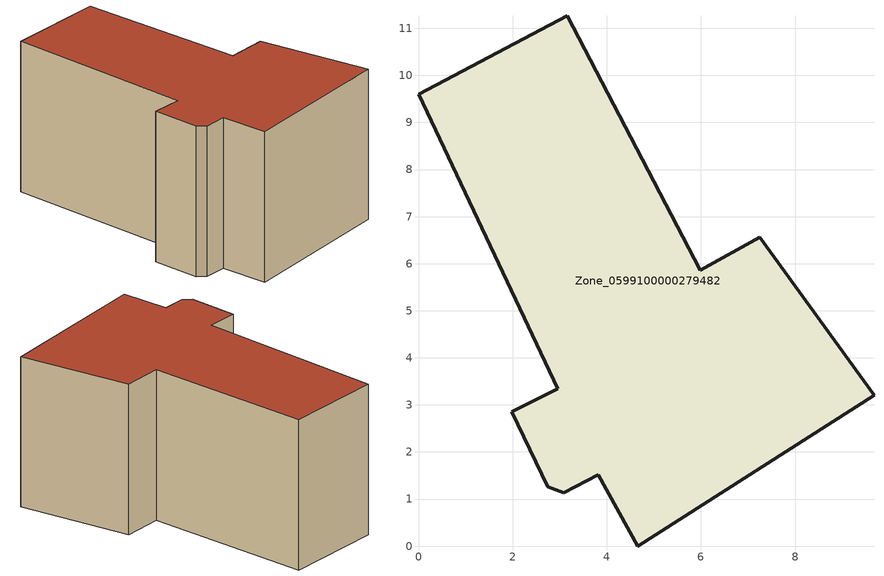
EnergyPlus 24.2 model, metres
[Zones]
Zone_0599100000279482
 floor ground (C_G): 3.09,1.13 2.75,1.26 1.98,2.85 2.96,3.35 0,9.6 3.16,11.26 5.98,5.87 7.25,6.57 9.68,3.2 4.66,0 3.82,1.51 z0
 wall outside (C_F): 9.68,3.2 7.25,6.57 5.98,5.87 3.16,11.26 0,9.6 2.96,3.35 1.98,2.85 2.75,1.26 3.09,1.13 3.82,1.51 4.66,0 9.68,3.2 z0:5.44
 roof outside (C_R): 2.75,1.26 3.09,1.13 3.82,1.51 4.66,0 9.68,3.2 7.25,6.57 5.98,5.87 3.16,11.26 0,9.6 2.96,3.35 1.98,2.85 z5.44
[BUILDING]
Pand.0599100000279482: North Axis=0; Terrain=City; Loads Convergence Tolerance Value=0.04; Temperature Convergence Tolerance Value=0.4; Solar Distribution=FullExterior; Maximum Number of Warmup Days=25; Minimum Number of Warmup Days=1
[Site:Location]
Rotterdam.The.Hague.AP_ZH_NLD Design_Conditions: Latitude=51.96; Longitude=4.45; Time Zone=1; Elevation=-4.5
[SITE:GROUNDTEMPERATURE:BUILDINGSURFACE]
18, 18, 18, 18, 18, 18, 18, 18, 18, 18, 18, 18
[MATERIAL] Thermal Absorptance=0.9; Solar Absorptance=0.7; Visible Absorptance=0.7
Name | Roughness | Thickness | Conductivity | Density | Specific Heat
G.TC.1946 | MediumSmooth | 0.15 | 1 | 540 | 1210
F.TC.1946 | Rough | 0.3 | 0.857143 | 1920 | 840
R.TC.1946 | MediumRough | 0.2 | 0.909091 | 1500 | 1000
[CONSTRUCTION]
C_G: G.TC.1946
C_F: F.TC.1946
C_R: R.TC.1946
[ZONE]
Zone_0599100000279482: Type=1; Multiplier=1; Ceiling Height=Autocalculate; Volume=Autocalculate; Floor Area=autocalculate; Part of Total Floor Area=Yes
[ZONEINFILTRATION:DESIGNFLOWRATE]
Infil_Zone_0599100000279482: Zone or ZoneList or Space or SpaceList=Zone_0599100000279482; Schedule=AlwaysOn; Design Flow Rate Calculation Method=Flow/Area; Flow Rate per Floor Area=0.003; Constant Term Coefficient=1; Temperature Term Coefficient=0; Velocity Term Coefficient=0; Velocity Squared Term Coefficient=0
[HVACTEMPLATE:ZONE:IDEALLOADSAIRSYSTEM]
Zone_0599100000279482: Maximum Heating Supply Air Temperature=50; Minimum Cooling Supply Air Temperature=13; Maximum Heating Supply Air Humidity Ratio=0.0156; Minimum Cooling Supply Air Humidity Ratio=0.0077; Heating Limit=NoLimit; Cooling Limit=NoLimit; Dehumidification Control Type=ConstantSensibleHeatRatio; Cooling Sensible Heat Ratio=0.7; Dehumidification Setpoint=60; Humidification Control Type=None; Humidification Setpoint=30; Outdoor Air Method=None; Outdoor Air Flow Rate per Person=0.00944; Outdoor Air Flow Rate per Zone Floor Area=0; Outdoor Air Flow Rate per Zone=0; Demand Controlled Ventilation Type=None; Outdoor Air Economizer Type=NoEconomizer; Heat Recovery Type=None; Sensible Heat Recovery Effectiveness=0.7; Latent Heat Recovery Effectiveness=0.65
[ZONECONTROL:THERMOSTAT]
ThermostatControl_Zone_0599100000279482: Zone or ZoneList=Zone_0599100000279482; Control Type Schedule=DualSetpointControlType; Control 1=Thermostat_Zone_0599100000279482; Temperature Difference Between Cutout And Setpoint=0
[THERMOSTATSETPOINT:DUALSETPOINT]
Thermostat_Zone_0599100000279482: Heating Setpoint Temperature Schedule=HeatingSetpoint_Zone_0599100000279482; Cooling Setpoint Temperature Schedule=CoolingSetpoint_Zone_0599100000279482
[SCHEDULE:COMPACT]
HeatingSetpoint_Zone_0599100000279482: Through: 12/31, For: AllDays, Until: 24:00, 21
CoolingSetpoint_Zone_0599100000279482: Through: 12/31, For: AllDays, Until: 24:00, 24
DualSetpointControlType: Through: 12/31, For: AllDays, Until: 24:00, 4
AlwaysOn: Through: 12/31, For: AllDays, Until: 24:00, 1
